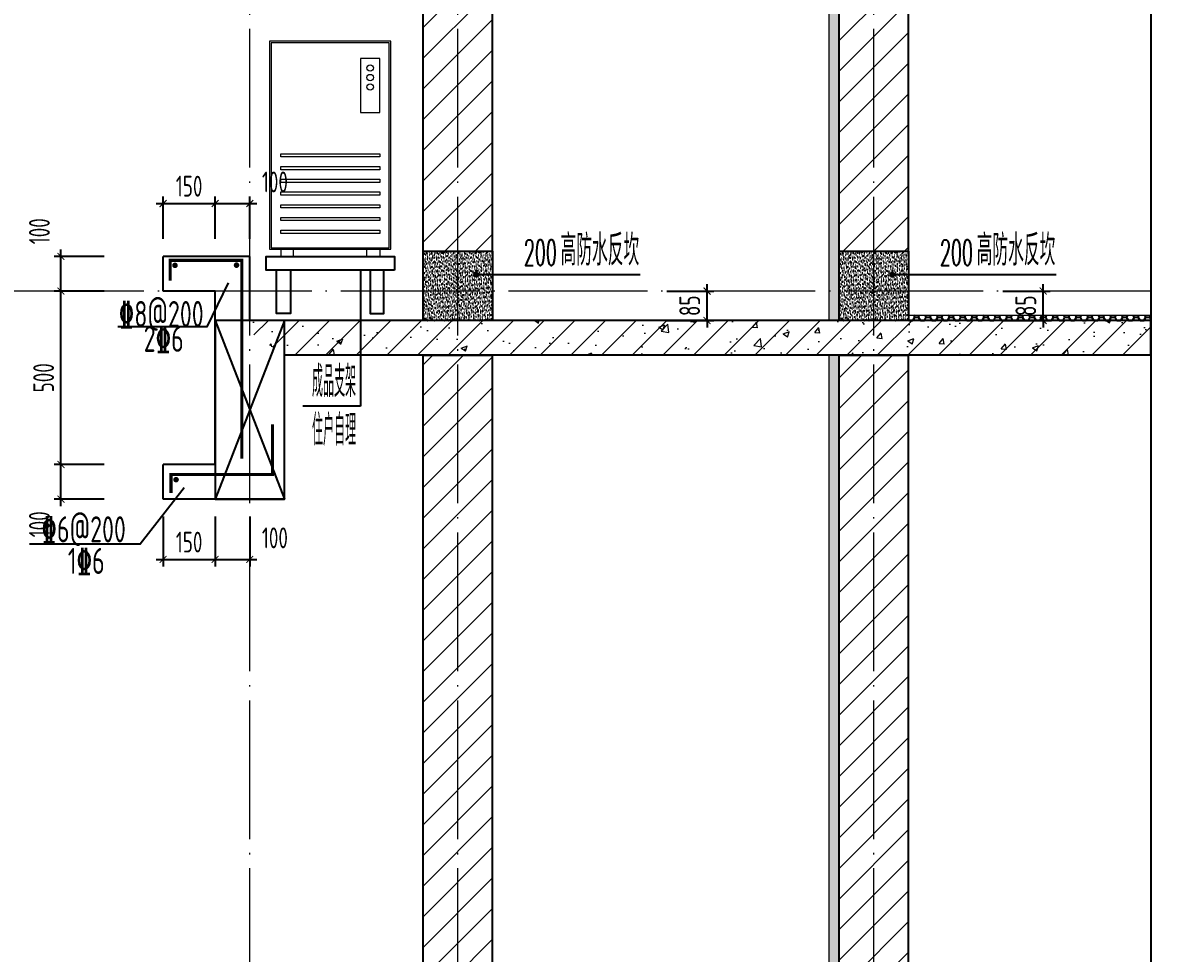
# Model space of a CAD drawing. Extents: x -668857 to 185752, y -270966 to 286822.
# Drawn here: x 62710 to 66015, y 124276 to 126958 of the extents above; entities that cross this region are included whole.
import ezdxf

# ---------------------------------------------------------------- set-up
doc = ezdxf.new("R2010")
doc.units = 0
doc.header["$LTSCALE"] = 1000
doc.linetypes.add('DOTE', pattern=[2.42, 2, -0.2, 0.02, -0.2])
doc.layers.get('0').update_dxf_attribs({"linetype": 'CONTINUOUS'})
doc.layers.get('DEFPOINTS').update_dxf_attribs({"linetype": 'CONTINUOUS'})
for name, color, linetype in [('DIM', 2, 'CONTINUOUS'), ('DIM_IDEN', 67, 'CONTINUOUS'), ('DIM_SYMB', 3, 'CONTINUOUS'), ('PUB_TEXT', 2, 'CONTINUOUS'), ('REIN', 6, 'CONTINUOUS'), ('S-大样-砼线', 7, 'CONTINUOUS'), ('S-引出线', 40, 'CONTINUOUS'), ('TEXT', 2, 'CONTINUOUS'), ('WALL', 5, 'CONTINUOUS'), ('空调外机', 8, 'CONTINUOUS'), ('立面-看线', 251, 'CONTINUOUS')]:
    doc.layers.add(name, color=color, linetype=linetype)
for name, color, linetype, lineweight in [('DOTE', 19, 'DOTE', 9), ('PUB_HATCH', 8, 'CONTINUOUS', 9), ('平面-空调室外机', 143, 'CONTINUOUS', 9)]:
    doc.layers.add(name, color=color, linetype=linetype, lineweight=lineweight)
doc.styles.add('_TCH_DIM_T3', font='SIMPLEX', dxfattribs={"width": 0.705882, "bigfont": 'GBCBIG'})
doc.styles.add('DIM_FONT_T3', font='SIMPLEX', dxfattribs={"width": 0.705882, "bigfont": 'GBCBIG'})
doc.styles.add('TSSD_DIMENSION', font='Tssdeng.shx', dxfattribs={"width": 0.7, "bigfont": 'tssdchn.shx'})
doc.styles.add('TSSD_REIN', font='tssdeng.shx', dxfattribs={"width": 0.7, "height": 300, "bigfont": 'tssdchn.shx'})
doc.dimstyles.new('TSSD_20_20', dxfattribs={"dimtxt": 60, "dimasz": 20, "dimexe": 20, "dimexo": 50, "dimgap": 20, "dimtad": 1, "dimdec": 0, "dimzin": 0, "dimdsep": 46, "dimtxsty": 'TSSD_DIMENSION', "dimblk": 'ARCHTICK', "dimblk1": 'ARCHTICK', "dimblk2": 'ARCHTICK', "dimcen": 0, "dimdle": 20, "dimclrt": 7, "dimadec": 0, "dimazin": 0, "dimtfac": 1, "dimtdec": 0, "dimtix": 1, "dimtmove": 2, "dimatfit": 3, "dimfxl": 1, "dimtolj": 1, "dimtzin": 0, "dimarcsym": 0})
pattern_1 = [(45, (-525879.05, 291772.47), (-44.1941915, 44.1941915), [])]

# ---------------------------------------------------------------- blocks, each defined once
blk = doc.blocks.new('kongtiao')
for p, q in [((-338.7, 49), (-338.7, -550.8)), ((11, 49), (-338.7, 49)), ((-334.1, 44.4), (-334.1, -546.2)), ((6.4, 44.4), (-334.1, 44.4)), ((6.4, -546.2), (6.4, 44.4)), ((11, -550.8), (11, 49)), ((-76.2, -0.5), (-76.2, -156.5)), ((-21.1, -0.5), (-76.2, -0.5)), ((-21.1, -156.5), (-21.1, -0.5)), ((-76.2, -156.5), (-21.1, -156.5)), ((-338.7, -550.8), (11, -550.8)), ((-334.1, -546.2), (6.4, -546.2)), ((-306.6, -550.8), (-306.6, -571.2)), ((-269.8, -571.2), (-269.8, -550.8)), ((-57.9, -571.2), (-57.9, -550.8)), ((-21.1, -550.8), (-21.1, -571.2)), ((-306.6, -571.2), (-269.8, -571.2)), ((-21.1, -571.2), (-57.9, -571.2))]:
    blk.add_line(p, q)
for points in [[(-306.6, -275.4), (-21.1, -275.4), (-21.1, -284.6), (-306.6, -284.6)], [(-306.6, -312.1), (-21.1, -312.1), (-21.1, -321.3), (-306.6, -321.3)], [(-306.6, -348.8), (-21.1, -348.8), (-21.1, -358), (-306.6, -358)], [(-306.6, -385.6), (-21.1, -385.6), (-21.1, -394.7), (-306.6, -394.7)], [(-306.6, -422.3), (-21.1, -422.3), (-21.1, -431.5), (-306.6, -431.5)], [(-306.6, -459), (-21.1, -459), (-21.1, -468.2), (-306.6, -468.2)], [(-306.6, -495.7), (-21.1, -495.7), (-21.1, -504.9), (-306.6, -504.9)]]:
    blk.add_lwpolyline(points, close=True)
for centre in [(-48.7, -28), (-48.7, -55.6), (-48.7, -83.1)]:
    blk.add_circle(centre, 9.18)
blk = doc.blocks.new('_ArchTick')
at = {"color": 0, "linetype": 'ByBlock', "const_width": 0.15}
blk.add_lwpolyline([(-0.5, -0.5), (0.5, 0.5)], dxfattribs=at)
blk = doc.blocks.new('*D1945')
at = {"layer": 'DEFPOINTS', "color": 0, "transparency": 16777216}
for p in [(63264.3, 126436.9), (63114.3, 126284.6), (63264.3, 126284.6)]:
    blk.add_point(p, dxfattribs=at)
at = {"layer": 'DIM', "color": 0, "lineweight": -2, "transparency": 16777216}
for p, q in [((63094.3, 126436.9), (63284.3, 126436.9)), ((63114.3, 126334.6), (63114.3, 126456.9)), ((63264.3, 126334.6), (63264.3, 126456.9))]:
    blk.add_line(p, q, dxfattribs=at)
at = {"layer": 'DIM', "color": 0, "lineweight": -2, "transparency": 16777216, "xscale": 20, "yscale": 20, "zscale": 20, "rotation": 180}
blk.add_blockref('_ArchTick', (63114.3, 126436.9), dxfattribs=at)
at = {"layer": 'DIM', "color": 0, "lineweight": -2, "transparency": 16777216, "xscale": 20, "yscale": 20, "zscale": 20}
blk.add_blockref('_ArchTick', (63264.3, 126436.9), dxfattribs=at)
at = {"layer": 'DIM', "color": 7, "transparency": 16777216, "insert": (63189.3, 126486.9), "char_height": 60, "attachment_point": 5, "style": 'TSSD_DIMENSION'}
blk.add_mtext('\\A1;150', dxfattribs=at)
blk = doc.blocks.new('*D1946')
at = {"layer": 'DEFPOINTS', "color": 0, "transparency": 16777216}
for p in [(63364.3, 126436.9), (63264.3, 126284.6), (63364.3, 126284.6)]:
    blk.add_point(p, dxfattribs=at)
at = {"layer": 'DIM', "color": 0, "lineweight": -2, "transparency": 16777216}
for p, q in [((63244.3, 126436.9), (63384.3, 126436.9)), ((63264.3, 126334.6), (63264.3, 126456.9)), ((63364.3, 126334.6), (63364.3, 126456.9))]:
    blk.add_line(p, q, dxfattribs=at)
at = {"layer": 'DIM', "color": 0, "lineweight": -2, "transparency": 16777216, "xscale": 20, "yscale": 20, "zscale": 20, "rotation": 180}
blk.add_blockref('_ArchTick', (63264.3, 126436.9), dxfattribs=at)
at = {"layer": 'DIM', "color": 0, "lineweight": -2, "transparency": 16777216, "xscale": 20, "yscale": 20, "zscale": 20}
blk.add_blockref('_ArchTick', (63364.3, 126436.9), dxfattribs=at)
at = {"layer": 'DIM', "color": 7, "transparency": 16777216, "insert": (63436.7, 126499.1), "char_height": 60, "attachment_point": 5, "style": 'TSSD_DIMENSION'}
blk.add_mtext('\\A1;100', dxfattribs=at)
blk = doc.blocks.new('*D1947')
at = {"layer": 'DEFPOINTS', "color": 0, "transparency": 16777216}
for p in [(63114.3, 125584.5), (63264.3, 125584.5), (63264.3, 125410.8)]:
    blk.add_point(p, dxfattribs=at)
at = {"layer": 'DIM', "color": 0, "lineweight": -2, "transparency": 16777216}
for p, q in [((63114.3, 125534.5), (63114.3, 125390.8)), ((63264.3, 125534.5), (63264.3, 125390.8)), ((63094.3, 125410.8), (63284.3, 125410.8))]:
    blk.add_line(p, q, dxfattribs=at)
at = {"layer": 'DIM', "color": 0, "lineweight": -2, "transparency": 16777216, "xscale": 20, "yscale": 20, "zscale": 20, "rotation": 180}
blk.add_blockref('_ArchTick', (63114.3, 125410.8), dxfattribs=at)
at = {"layer": 'DIM', "color": 0, "lineweight": -2, "transparency": 16777216, "xscale": 20, "yscale": 20, "zscale": 20}
blk.add_blockref('_ArchTick', (63264.3, 125410.8), dxfattribs=at)
at = {"layer": 'DIM', "color": 7, "transparency": 16777216, "insert": (63189.3, 125460.8), "char_height": 60, "attachment_point": 5, "style": 'TSSD_DIMENSION'}
blk.add_mtext('\\A1;150', dxfattribs=at)
blk = doc.blocks.new('*D1948')
at = {"layer": 'DEFPOINTS', "color": 0, "transparency": 16777216}
for p in [(63264.3, 125584.5), (63364.3, 125584.5), (63364.3, 125410.8)]:
    blk.add_point(p, dxfattribs=at)
at = {"layer": 'DIM', "color": 0, "lineweight": -2, "transparency": 16777216}
for p, q in [((63264.3, 125534.5), (63264.3, 125390.8)), ((63364.3, 125534.5), (63364.3, 125390.8)), ((63244.3, 125410.8), (63384.3, 125410.8))]:
    blk.add_line(p, q, dxfattribs=at)
at = {"layer": 'DIM', "color": 0, "lineweight": -2, "transparency": 16777216, "xscale": 20, "yscale": 20, "zscale": 20, "rotation": 180}
blk.add_blockref('_ArchTick', (63264.3, 125410.8), dxfattribs=at)
at = {"layer": 'DIM', "color": 0, "lineweight": -2, "transparency": 16777216, "xscale": 20, "yscale": 20, "zscale": 20}
blk.add_blockref('_ArchTick', (63364.3, 125410.8), dxfattribs=at)
at = {"layer": 'DIM', "color": 7, "transparency": 16777216, "insert": (63436.7, 125473), "char_height": 60, "attachment_point": 5, "style": 'TSSD_DIMENSION'}
blk.add_mtext('\\A1;100', dxfattribs=at)
blk = doc.blocks.new('*D1949')
at = {"layer": 'DEFPOINTS', "color": 0, "transparency": 16777216}
for p in [(62819.7, 126284.5), (62994.3, 126284.5), (62994.3, 126184.5)]:
    blk.add_point(p, dxfattribs=at)
at = {"layer": 'DIM', "color": 0, "lineweight": -2, "transparency": 16777216}
for p, q in [((62819.7, 126164.5), (62819.7, 126304.5)), ((62944.3, 126284.5), (62799.7, 126284.5)), ((62944.3, 126184.5), (62799.7, 126184.5))]:
    blk.add_line(p, q, dxfattribs=at)
at = {"layer": 'DIM', "color": 0, "lineweight": -2, "transparency": 16777216, "xscale": 20, "yscale": 20, "zscale": 20}
for p, rotation in [((62819.7, 126284.5), 90), ((62819.7, 126184.5), 270)]:
    blk.add_blockref('_ArchTick', p, dxfattribs=dict(at, rotation=rotation))
at = {"layer": 'DIM', "color": 7, "transparency": 16777216, "insert": (62757.5, 126357), "char_height": 60, "attachment_point": 5, "rotation": 90, "style": 'TSSD_DIMENSION'}
blk.add_mtext('\\A1;100', dxfattribs=at)
blk = doc.blocks.new('*D1950')
at = {"layer": 'DEFPOINTS', "color": 0, "transparency": 16777216}
for p in [(62819.7, 126184.5), (62994.3, 126184.5), (62994.3, 125684.5)]:
    blk.add_point(p, dxfattribs=at)
at = {"layer": 'DIM', "color": 0, "lineweight": -2, "transparency": 16777216}
for p, q in [((62819.7, 125664.5), (62819.7, 126204.5)), ((62944.3, 126184.5), (62799.7, 126184.5)), ((62944.3, 125684.5), (62799.7, 125684.5))]:
    blk.add_line(p, q, dxfattribs=at)
at = {"layer": 'DIM', "color": 0, "lineweight": -2, "transparency": 16777216, "xscale": 20, "yscale": 20, "zscale": 20}
for p, rotation in [((62819.7, 126184.5), 90), ((62819.7, 125684.5), 270)]:
    blk.add_blockref('_ArchTick', p, dxfattribs=dict(at, rotation=rotation))
at = {"layer": 'DIM', "color": 7, "transparency": 16777216, "insert": (62769.7, 125934.5), "char_height": 60, "attachment_point": 5, "rotation": 90, "style": 'TSSD_DIMENSION'}
blk.add_mtext('\\A1;500', dxfattribs=at)
blk = doc.blocks.new('*D1951')
at = {"layer": 'DEFPOINTS', "color": 0, "transparency": 16777216}
for p in [(62819.7, 125684.5), (62994.3, 125684.5), (62994.3, 125584.5)]:
    blk.add_point(p, dxfattribs=at)
at = {"layer": 'DIM', "color": 0, "lineweight": -2, "transparency": 16777216}
for p, q in [((62819.7, 125564.5), (62819.7, 125704.5)), ((62944.3, 125684.5), (62799.7, 125684.5)), ((62944.3, 125584.5), (62799.7, 125584.5))]:
    blk.add_line(p, q, dxfattribs=at)
at = {"layer": 'DIM', "color": 0, "lineweight": -2, "transparency": 16777216, "xscale": 20, "yscale": 20, "zscale": 20}
for p, rotation in [((62819.7, 125684.5), 90), ((62819.7, 125584.5), 270)]:
    blk.add_blockref('_ArchTick', p, dxfattribs=dict(at, rotation=rotation))
at = {"layer": 'DIM', "color": 7, "transparency": 16777216, "insert": (62757.5, 125512.1), "char_height": 60, "attachment_point": 5, "rotation": 90, "style": 'TSSD_DIMENSION'}
blk.add_mtext('\\A1;100', dxfattribs=at)
blk = doc.blocks.new('*D1952')
at = {"layer": 'DEFPOINTS', "color": 0, "transparency": 16777216}
for p in [(64517, 126184.6), (64682.9, 126184.6), (64517, 126099.6)]:
    blk.add_point(p, dxfattribs=at)
at = {"layer": 'DIM', "color": 0, "lineweight": -2, "transparency": 16777216}
for p, q in [((64682.9, 126184.6), (64682.9, 126204.6)), ((64567, 126184.6), (64702.9, 126184.6)), ((64682.9, 126099.6), (64682.9, 126184.6)), ((64567, 126099.6), (64702.9, 126099.6)), ((64682.9, 126099.6), (64682.9, 126079.6))]:
    blk.add_line(p, q, dxfattribs=at)
at = {"layer": 'DIM', "color": 0, "lineweight": -2, "transparency": 16777216, "xscale": 20, "yscale": 20, "zscale": 20}
for p, rotation in [((64682.9, 126184.6), 270), ((64682.9, 126099.6), 90)]:
    blk.add_blockref('_ArchTick', p, dxfattribs=dict(at, rotation=rotation))
at = {"layer": 'DIM', "color": 7, "transparency": 16777216, "insert": (64632.9, 126142.1), "char_height": 60, "attachment_point": 5, "rotation": 90, "style": 'TSSD_DIMENSION'}
blk.add_mtext('\\A1;85', dxfattribs=at)
blk = doc.blocks.new('*D1953')
at = {"layer": 'DEFPOINTS', "color": 0, "transparency": 16777216}
for p in [(65486.3, 126184.6), (65652.2, 126184.6), (65486.3, 126099.6)]:
    blk.add_point(p, dxfattribs=at)
at = {"layer": 'DIM', "color": 0, "lineweight": -2, "transparency": 16777216}
for p, q in [((65652.2, 126184.6), (65652.2, 126204.6)), ((65536.3, 126184.6), (65672.2, 126184.6)), ((65652.2, 126099.6), (65652.2, 126184.6)), ((65536.3, 126099.6), (65672.2, 126099.6)), ((65652.2, 126099.6), (65652.2, 126079.6))]:
    blk.add_line(p, q, dxfattribs=at)
at = {"layer": 'DIM', "color": 0, "lineweight": -2, "transparency": 16777216, "xscale": 20, "yscale": 20, "zscale": 20}
for p, rotation in [((65652.2, 126184.6), 270), ((65652.2, 126099.6), 90)]:
    blk.add_blockref('_ArchTick', p, dxfattribs=dict(at, rotation=rotation))
at = {"layer": 'DIM', "color": 7, "transparency": 16777216, "insert": (65602.2, 126142.1), "char_height": 60, "attachment_point": 5, "rotation": 90, "style": 'TSSD_DIMENSION'}
blk.add_mtext('\\A1;85', dxfattribs=at)
blk = doc.blocks.new('20210809.02274092')
at = {"layer": 'REIN', "const_width": 9}
for points in [[(87559.5, 67421), (87559.5, 67479.2), (87766.3, 67479.2), (87766.3, 66907.7)], [(87562.2, 66808.9), (87562.2, 66861.8), (87854.6, 66861.8), (87854.6, 67006.2)]]:
    blk.add_lwpolyline(points, dxfattribs=at)
at = {"layer": 'REIN', "const_width": 8}
for points in [[(87569.7, 67464.8, 1), (87577.7, 67464.8, 1)], [(87747.2, 67465.4, 1), (87755.2, 67465.4, 1)], [(87572.8, 66847, 1), (87580.8, 66847, 1)]]:
    blk.add_lwpolyline(points, format="xyb", close=True, dxfattribs=at)
at = {"layer": 'S-引出线'}
for points in [[(87727.2, 67414.2), (87665.5, 67287.8), (87408.6, 67287.8)], [(87599.8, 66823.6), (87473.1, 66660.6), (87154.5, 66660.6)]]:
    blk.add_lwpolyline(points, dxfattribs=at)
at = {"layer": 'TEXT', "style": 'TSSD_REIN', "width": 0.7}
for s, p in [('%%1328@200', (87411.3, 67287.1)), ('2%%1326', (87483.5, 67215.5)), ('%%1326@200', (87188.4, 66666.4)), ('1%%1326', (87264.6, 66575.2))]:
    blk.add_text(s, height=75, rotation=0, dxfattribs=at).set_placement(p)
blk = doc.blocks.new('20210902.15310781')
at = {"layer": 'DOTE', "color": 1, "linetype": 'DOTE', "ltscale": 0.2}
for p, q in [((79213.2, -133245.9), (79213.2, -113645.9)), ((79813.2, -133245.9), (79813.2, -113645.9)), ((81013.2, -133245.9), (81013.2, -113645.9)), ((81811.7, -129245.9), (78043, -129245.9))]:
    blk.add_line(p, q, dxfattribs=at)

msp = doc.modelspace()

# ---------------------------------------------------------------- hatches: boundary and pattern name
at = {"layer": 'PUB_HATCH'}
h = msp.add_hatch(dxfattribs=at)
h.set_pattern_fill('普通砖', color=256, scale=25, style=0)
h.set_pattern_definition(pattern_1)
h.paths.add_polyline_path([(64064.28, 126299.56), (64064.28, 128899.56), (63864.28, 128899.56), (63864.28, 126299.56)])
h = msp.add_hatch(dxfattribs=at)
h.set_pattern_fill('普通砖', color=256, scale=25, style=0)
h.set_pattern_definition(pattern_1)
h.paths.add_polyline_path([(65264.28, 126299.56), (65264.28, 128899.56), (65064.28, 128899.56), (65064.28, 126299.56)])
h = msp.add_hatch(dxfattribs=at)
h.set_pattern_fill('钢筋混凝土', color=256, scale=25, style=0)
h.set_pattern_definition([(45, (-525879.05, 291727.59), (-44.194174, 44.194174), []), (50, (-525879.05, 291727.59), (179.315046, -15.688034), [18.75, -206.25]), (355, (-525879.05, 291727.6), (-34.687833, 188.048033), [15, -165]), (100.4514, (-525864.1, 291726.28), (144.627345, 172.359886), [15.93505, -175.28553]), (46.1842, (-525879.05, 291777.6), (266.81026, -41.37975), [28.125, -309.375]), (96.6356, (-525856.82, 291774.14), (233.66568, 243.52947), [23.90257, -262.92825]), (351.1842, (-525879.05, 291777.6), (233.66549, 243.52965), [22.5, -247.5]), (21, (-525854.05, 291765.09), (149.226763, -100.654723), [18.75, -206.25]), (326, (-525854.05, 291765.1), (60.828833, 181.28751), [15, -165]), (71.4514, (-525841.61, 291756.7), (210.055657, 80.632624), [15.93505, -175.28553]), (37.5, (-525879.05, 291727.59), (3.039964, 83.2234635), [0, -163, 0, -167.5, 0, -165.625]), (7.5, (-525879.05, 291727.59), (65.767384, 98.602928), [0, -95.5, 0, -159.25, 0, -63.125]), (327.5, (-525934.8, 291727.59), (133.455609, -5.638718), [0, -62.5, 0, -195, 0, -258.75]), (317.5, (-525959.8, 291727.59), (145.796542, 25.026246), [0, -81.25, 0, -129.5, 0, -183.75])])
h.paths.add_polyline_path([(65962.81, 126099.56), (63364.28, 126099.56), (63364.28, 126066.23), (63464.28, 125999.56), (65962.81, 125999.56)])
h = msp.add_hatch(dxfattribs=at)
h.set_pattern_fill('普通砖', color=256, scale=25, style=0)
h.set_pattern_definition(pattern_1)
h.paths.add_polyline_path([(64064.28, 123399.56), (64064.28, 125999.56), (63864.28, 125999.56), (63864.28, 123399.56)])
h = msp.add_hatch(dxfattribs=at)
h.set_pattern_fill('普通砖', color=256, scale=25, style=0)
h.set_pattern_definition(pattern_1)
h.paths.add_polyline_path([(65264.28, 123424.56), (65264.28, 125999.56), (65064.28, 125999.56), (65064.28, 123424.56)])
at = {"layer": '立面-看线'}
h = msp.add_hatch(dxfattribs=at)
h.set_pattern_fill('HONEY', color=256, scale=7, angle=90)
h.set_pattern_definition([(90, (450426.234, -675068.679), (-9.623705, 16.66875), [11.1125, -22.225]), (210, (450426.234, -675068.679), (-9.62370845, -16.66874801), [11.1125, -22.225]), (150, (450426.234, -675068.679), (-19.24741345, 1.99e-06), [-22.225, 11.1125])])
edge = h.paths.add_edge_path()
edge.add_line((65036.96, 126099.56), (65064.28, 126099.56))
edge.add_line((65064.28, 126099.56), (65064.28, 128899.56))
edge.add_line((65064.28, 128899.56), (65034.28, 128899.56))
edge.add_line((65034.28, 128899.56), (65034.28, 126099.56))
h = msp.add_hatch(dxfattribs=at)
h.set_pattern_fill('碎沙', color=256, scale=4)
h.set_pattern_definition([(37.5, (-737188.9584, -259262.392), (-0.32000626, 9.78826475), [0, -7.7216, 0, -8.636, 0, -8.255]), (7.5, (-737188.958, -259262.392), (8.99046566, 14.33650201), [0, -4.1656, 0, -6.9596, 0, -2.667]), (327.5, (-737195.207, -259262.392), (15.819847405, 0.02874369), [0, -2.54, 0, -9.144, 0, -11.938]), (317.5, (-737195.207, -259262.392), (15.27112905, 4.45858647), [0, -1.27, 0, -5.9944, 0, -6.858])])
h.paths.add_polyline_path([(63864.28, 126099.56), (64064.28, 126099.56), (64064.28, 126299.56), (63864.28, 126299.56)])
h = msp.add_hatch(dxfattribs=at)
h.set_pattern_fill('碎沙', color=256, scale=4)
h.set_pattern_definition([(37.5, (-735988.9584, -259262.392), (-0.32000626, 9.78826475), [0, -7.7216, 0, -8.636, 0, -8.255]), (7.5, (-735988.958, -259262.392), (8.99046566, 14.33650201), [0, -4.1656, 0, -6.9596, 0, -2.667]), (327.5, (-735995.207, -259262.392), (15.819847405, 0.02874369), [0, -2.54, 0, -9.144, 0, -11.938]), (317.5, (-735995.207, -259262.392), (15.27112905, 4.45858647), [0, -1.27, 0, -5.9944, 0, -6.858])])
h.paths.add_polyline_path([(65064.28, 126099.56), (65264.28, 126099.56), (65264.28, 126299.56), (65064.28, 126299.56)])
h = msp.add_hatch(dxfattribs=at)
h.set_pattern_fill('HONEY', color=256, scale=7)
h.set_pattern_definition([(0, (-736084.988, -259262.392), (16.66875, 9.623705), [11.1125, -22.225]), (120, (-736084.988, -259262.392), (-16.66874801, 9.62370845), [11.1125, -22.225]), (60, (-736084.988, -259262.392), (1.99e-06, 19.24741345), [-22.225, 11.1125])])
h.paths.add_polyline_path([(65962.81, 126114.56), (65264.28, 126114.56), (65264.28, 126099.56), (65962.81, 126099.56)])
h = msp.add_hatch(dxfattribs=at)
h.set_pattern_fill('HONEY', color=256, scale=7, angle=90)
h.set_pattern_definition([(90, (450426.234, -677968.679), (-9.623705, 16.66875), [11.1125, -22.225]), (210, (450426.234, -677968.679), (-9.62370845, -16.66874801), [11.1125, -22.225]), (150, (450426.234, -677968.679), (-19.24741345, 1.99e-06), [-22.225, 11.1125])])
edge = h.paths.add_edge_path()
edge.add_line((65036.96, 123199.56), (65064.28, 123199.56))
edge.add_line((65064.28, 123199.56), (65064.28, 125999.56))
edge.add_line((65064.28, 125999.56), (65034.28, 125999.56))
edge.add_line((65034.28, 125999.56), (65034.28, 123199.56))

# ---------------------------------------------------------------- linework, layer by layer
at = {"layer": 'DIM'}
for p, q in [((63683.95, 126244.56), (63683.95, 125852.94)), ((63683.95, 125852.94), (63517.41, 125852.94))]:
    msp.add_line(p, q, dxfattribs=at)
at = {"layer": 'DIM_IDEN'}
for p, q in [((64016.72, 126231.85), (64131.09, 126231.85)), ((64131.09, 126231.85), (64489.65, 126231.85)), ((65216.72, 126231.85), (65331.09, 126231.85)), ((65331.09, 126231.85), (65689.65, 126231.85))]:
    msp.add_line(p, q, dxfattribs=at)
at = {"layer": 'DIM_IDEN', "const_width": 8.33}
for points in [[(64012.56, 126231.85, 1), (64020.89, 126231.85, 1)], [(65212.56, 126231.85, 1), (65220.89, 126231.85, 1)]]:
    msp.add_lwpolyline(points, format="xyb", close=True, dxfattribs=at)
at = {"layer": 'DIM_SYMB'}
msp.add_lwpolyline([(65962.81, 141204.56), (65962.81, 131572.68), (66015.31, 131553.58), (65910.31, 131535.06), (65962.81, 131516.43), (65962.81, 121884.56)], dxfattribs=at)
at = {"layer": 'PUB_HATCH', "color": 215, "true_color": 0xa953a0}
for p, q in [((65034.28, 128899.56), (65034.28, 126099.56)), ((65264.28, 126114.56), (65962.81, 126114.56)), ((65034.28, 125999.56), (65034.28, 123199.56))]:
    msp.add_line(p, q, dxfattribs=at)
at = {"layer": 'S-大样-砼线'}
for p, q in [((63264.28, 126099.55), (63464.28, 125584.55)), ((63464.28, 126099.55), (63264.28, 125584.55))]:
    msp.add_line(p, q, dxfattribs=at)
msp.add_lwpolyline([(63464.28, 126099.55), (63264.28, 126099.55), (63264.28, 125584.55), (63464.28, 125584.55)], close=True, dxfattribs=at)
at = {"layer": 'WALL'}
for p, q in [((63864.28, 126299.56), (63864.28, 128899.56)), ((64064.28, 126299.56), (64064.28, 128899.56)), ((65064.28, 126299.56), (65064.28, 128899.56)), ((65264.28, 126299.56), (65264.28, 128899.56)), ((63864.28, 126299.56), (64064.28, 126299.56)), ((65064.28, 126299.56), (65264.28, 126299.56)), ((63364.28, 126284.57), (63114.28, 126284.57)), ((63114.28, 126184.57), (63114.28, 126284.57)), ((63364.28, 126099.56), (63364.28, 126284.57)), ((63264.28, 126184.57), (63114.28, 126184.57)), ((63264.28, 126099.56), (63264.28, 126184.57)), ((63264.28, 125684.55), (63264.28, 126099.56)), ((65962.81, 126099.56), (63364.28, 126099.56)), ((65962.81, 125999.56), (65962.81, 126099.56)), ((63464.28, 125584.55), (63464.28, 125999.56)), ((65962.81, 125999.56), (63464.28, 125999.56)), ((63864.28, 123399.56), (63864.28, 125999.56)), ((63864.28, 125999.56), (64064.28, 125999.56)), ((64064.28, 123399.56), (64064.28, 125999.56)), ((65064.28, 123424.56), (65064.28, 125999.56)), ((65064.28, 125999.56), (65264.28, 125999.56)), ((65264.28, 123424.56), (65264.28, 125999.56)), ((63264.28, 125684.55), (63114.28, 125684.55)), ((63114.28, 125584.55), (63114.28, 125684.55)), ((63464.28, 125584.55), (63114.28, 125584.55))]:
    msp.add_line(p, q, dxfattribs=at)
for points in [[(63864.28, 126299.56), (64064.28, 126299.56), (64064.28, 126099.56), (63864.28, 126099.56)], [(65064.28, 126299.56), (65264.28, 126299.56), (65264.28, 126099.56), (65064.28, 126099.56)]]:
    msp.add_lwpolyline(points, close=True, dxfattribs=at)
at = {"layer": '空调外机', "linetype": 'Continuous'}
msp.add_lwpolyline([(63781.29, 126244.56), (63411.29, 126244.56), (63411.29, 126284.56), (63781.29, 126284.56)], close=True, dxfattribs=at)
for points in [[(63481.29, 126244.56), (63481.29, 126119.56), (63441.29, 126119.56), (63441.29, 126244.56)], [(63711.29, 126244.56), (63711.29, 126119.56), (63751.29, 126119.56), (63751.29, 126244.56)]]:
    msp.add_lwpolyline(points, dxfattribs=at)

# ---------------------------------------------------------------- block references
at = {"layer": 'DOTE'}
msp.add_blockref('20210902.15310781', (-15848.9, 255430.45), dxfattribs=at)
at = {"layer": 'REIN'}
msp.add_blockref('20210809.02274092', (-24425.13, 58793.79), dxfattribs=at)
at = {"layer": '平面-空调室外机'}
msp.add_blockref('kongtiao', (63760.13, 126855.72), dxfattribs=at)

# ---------------------------------------------------------------- texts
at = {"layer": 'PUB_TEXT'}
for s, height, style, width, p in [('200', 74.375, 'DIM_FONT_T3', 0.49827, (64154.48, 126258.1)), ('高防水反坎', 89.362, 'DIM_FONT_T3', 0.705882, (64260.36, 126258.1)), ('200', 74.375, 'DIM_FONT_T3', 0.49827, (65354.48, 126258.1)), ('高防水反坎', 89.362, 'DIM_FONT_T3', 0.705882, (65460.36, 126258.1)), ('成品支架', 89.362, '_TCH_DIM_T3', 0.494118, (63543.66, 125879.19)), ('住户自理', 89.362, '_TCH_DIM_T3', 0.494118, (63543.66, 125739.19))]:
    msp.add_text(s, height=height, dxfattribs=dict(at, style=style, width=width)).set_placement(p)

# ---------------------------------------------------------------- dimensions: what is measured, and where the dimension line sits
at = {"layer": 'DIM'}
for base, p1, p2, angle, picture, middle in [((63364.28, 126436.9), (63264.28, 126284.57), (63364.28, 126284.57), 360, '*D1946', (63436.7, 126499.08)), ((62819.67, 126284.55), (62994.28, 126184.55), (62994.28, 126284.55), 90, '*D1949', (62757.48, 126356.96)), ((62819.67, 125684.55), (62994.28, 125584.55), (62994.28, 125684.55), 90, '*D1951', (62757.48, 125512.13)), ((63364.28, 125410.84), (63264.28, 125584.55), (63364.28, 125584.55), 360, '*D1948', (63436.7, 125473.02))]:
    dim = msp.add_linear_dim(base=base, p1=p1, p2=p2, angle=angle, dimstyle='TSSD_20_20', dxfattribs=at)
    dim.commit()
    dim.dimension.update_dxf_attribs({"geometry": picture, "text_midpoint": middle, "dimtype": 161})
for p1, p2, distance, picture, middle in [((63114.28, 126284.57), (63264.28, 126284.57), 152.32, '*D1945', (63189.28, 126486.9)), ((62994.28, 125684.55), (62994.28, 126184.55), 174.61, '*D1950', (62769.67, 125934.55)), ((64516.96, 126099.56), (64516.96, 126184.56), -165.96, '*D1952', (64632.92, 126142.06)), ((65486.27, 126099.56), (65486.27, 126184.56), -165.96, '*D1953', (65602.23, 126142.06)), ((63114.28, 125584.55), (63264.28, 125584.55), -173.71, '*D1947', (63189.28, 125460.84))]:
    dim = msp.add_aligned_dim(p1=p1, p2=p2, distance=distance, dimstyle='TSSD_20_20', dxfattribs=at)
    dim.commit()
    dim.dimension.update_dxf_attribs({"geometry": picture, "text_midpoint": middle})

doc.saveas('drawing.dxf')
